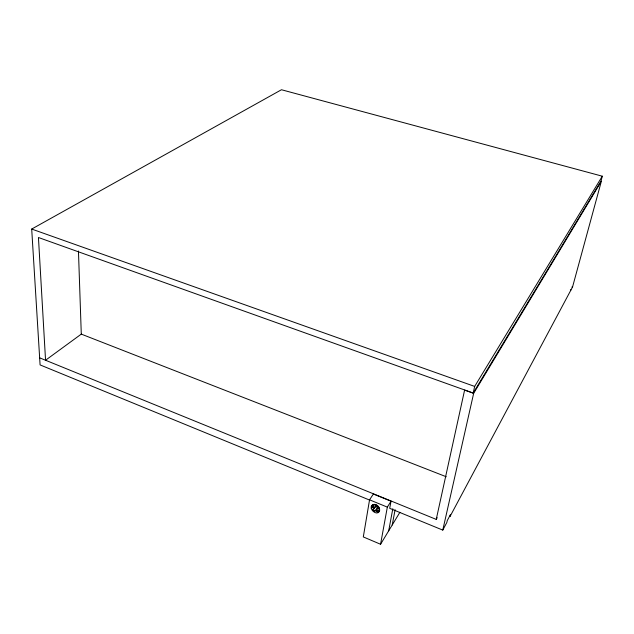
<?xml version="1.0" encoding="UTF-8"?>
<svg xmlns="http://www.w3.org/2000/svg" width="634" height="634" viewBox="0 0 634 634"><rect width="100%" height="100%" fill="white"/><g stroke="black" fill="none" stroke-linecap="round" stroke-linejoin="round"><path stroke-width="0.95" d="M442.77 530.095L473.661 393.342L601.381 181.173L572.542 287.012L450.045 516.472L450.481 514.562L447.271 520.562L446.835 522.479L442.77 530.095L389.688 508.325L391.035 501.217L373.371 494.021L369.551 499.83L363.306 536.927L380.566 544.257L399.888 512.312M380.566 544.257L387.334 507.121L391.035 501.217M388.697 530.816L392.811 508.745M392.224 524.976L395.101 509.688M39.649 357.838L436.24 519.397L464.603 390.1L473.661 393.342M78.45 251.009L81.287 334.118L45.553 360.247L38.444 237.504L473.178 393.032L474.668 386.423L602.3 176.197L281.464 89.743L31.7 229.056L40.085 364.907L369.551 500.06M602.3 176.197L600.953 181.15L473.178 393.032M436.24 519.397L437.175 517.701M373.101 505.821L374.829 507.469L375.859 506.273L377.658 507.969L376.58 509.142L378.339 510.782L378.783 510.291L377.262 511.995L375.55 510.338L375.994 509.847L377.706 511.511L377.262 511.995M374.504 511.543L374.948 511.059L373.164 509.371L372.721 509.855L374.504 511.543L375.994 509.847M372.031 507.049L372.475 506.566L374.234 508.206L373.791 508.69L372.031 507.049L373.545 505.338M376.58 509.142L377.024 508.658M374.829 507.469L375.296 507.01M372.721 509.855L374.234 508.206M571.908 286.98L572.462 287.154M570.386 289.825L570.949 290M31.7 229.056L474.668 386.423M81.287 334.118L446.265 476.76M369.551 499.83L387.334 507.121M374.488 504.561A3.947 2.607 45 0 1 379.362 508.428M371.564 506.764A4.803 3.17 45 0 1 377.262 505.631A4.803 3.17 45 0 1 378.45 512.232M371.239 508.246A4.81 3.17 45 0 0 378.007 512.724A4.81 3.17 45 0 0 376.327 505.758A4.81 3.17 45 0 0 371.239 508.246"/></g></svg>
